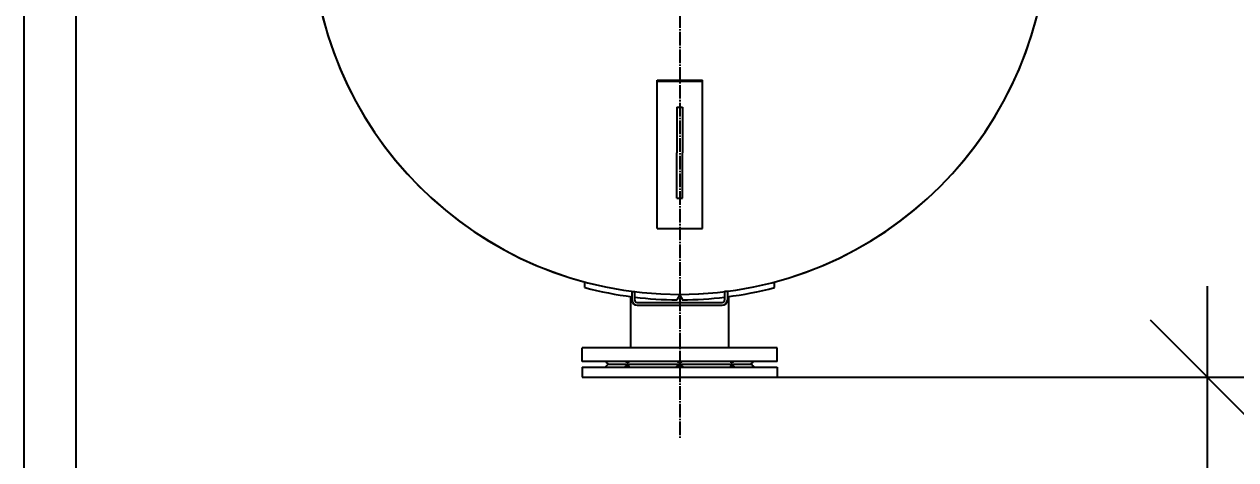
# Model space of a CAD drawing. Header units: millimetres. Extents: x 3795014 to 4300160, y 3869364 to 4016788.
# Drawn here: x 3866203 to 3867538, y 4010129 to 4010608 of the extents above; entities that cross this region are included whole.
import ezdxf

# ---------------------------------------------------------------- set-up
doc = ezdxf.new("R2010")
doc.units = ezdxf.units.MM
doc.linetypes.add('K5LT_AXLED', pattern=[19.5, 15, -1.5, 1.5, -1.5])
doc.linetypes.add('K5LT_BASIC', pattern=[0])
doc.layers.get('Defpoints').update_dxf_attribs({"color": 3})
doc.layers.add('размеры', color=7, linetype='Continuous', lineweight=18)
doc.layers.add('Системный слой', color=7, linetype='Continuous')
doc.styles.add('ВНИПИТЕКСТ', font='isocpeui.ttf')
doc.styles.add('ГОСТ 2.304', font='isocpeur.ttf')
doc.dimstyles.new('СПДС$0', dxfattribs={"dimscale": 100, "dimtxt": 2.5, "dimasz": 2.5, "dimexe": 1.25, "dimexo": 0.004, "dimgap": 1, "dimtad": 1, "dimdec": 0, "dimtxsty": 'ВНИПИТЕКСТ', "dimblk": 'OBLIQUE', "dimcen": 0, "dimdle": 1.25, "dimclrd": 256, "dimclre": 256, "dimclrt": 256, "dimadec": 0, "dimazin": 2, "dimtfac": 1, "dimtdec": 0, "dimtmove": 1, "dimatfit": 3, "dimldrblk": 'NONE', "dimfxl": 1, "dimlwd": -1, "dimlwe": -1, "dimarcsym": 0})

# ---------------------------------------------------------------- blocks, each defined once
blk = doc.blocks.new('_Oblique')
at = {"color": 0, "linetype": 'ByBlock', "lineweight": -2}
blk.add_line((-0.5, -0.5), (0.5, 0.5), dxfattribs=at)
blk = doc.blocks.new('*D151')
at = {"layer": 'Defpoints', "color": 0, "lineweight": 20, "transparency": 16777216}
for p in [(3866939.8, 4010219.6), (3866925.3, 4009128.3), (3867506.7, 4009128.3)]:
    blk.add_point(p, dxfattribs=at)
at = {"layer": 'размеры', "color": 0, "lineweight": -2, "transparency": 16777216}
for p, q in [((3867506.7, 4010319.6), (3867506.7, 4009028.3)), ((3866971.1, 4010219.6), (3867569.2, 4010219.6)), ((3866956.5, 4009128.3), (3867569.2, 4009128.3))]:
    blk.add_line(p, q, dxfattribs=at)
at = {"layer": 'размеры', "color": 0, "lineweight": -2, "transparency": 16777216, "xscale": 125, "yscale": 125, "zscale": 125}
for p, rotation in [((3867506.7, 4010219.6), 90), ((3867506.7, 4009128.3), 270)]:
    blk.add_blockref('_Oblique', p, dxfattribs=dict(at, rotation=rotation))
at = {"layer": 'размеры', "color": 0, "transparency": 16777216, "insert": (3867412.9, 4009674), "char_height": 125, "attachment_point": 5, "rotation": 90, "style": 'ГОСТ 2.304'}
blk.add_mtext('\\A1;1091', dxfattribs=at)

msp = doc.modelspace()

# ---------------------------------------------------------------- linework, layer by layer
at = {"layer": 'Системный слой', "linetype": 'K5LT_AXLED'}
msp.add_line((3866925.3, 4010716.6), (3866925.3, 4010151.6), dxfattribs=at)
msp.add_line((3866925.3, 4010716.6), (3866925.3, 4010151.6), dxfattribs=at)
at = {"layer": 'Системный слой', "linetype": 'K5LT_BASIC'}
for p, q in [((3866202.9, 4008686.5), (3866202.9, 4010661.5)), ((3866259.9, 4010661.5), (3866259.9, 4008686.5)), ((3866900.3, 4010545.2), (3866900.3, 4010546.6)), ((3866900.3, 4010546.6), (3866950.3, 4010546.6)), ((3866900.3, 4010545.2), (3866900.3, 4010546.6)), ((3866900.3, 4010546.6), (3866950.3, 4010546.6)), ((3866950.3, 4010545.2), (3866950.3, 4010546.6)), ((3866950.3, 4010545.2), (3866950.3, 4010546.6)), ((3866900.3, 4010383.1), (3866900.3, 4010545.2)), ((3866900.3, 4010545.2), (3866950.3, 4010545.2)), ((3866900.3, 4010383.1), (3866900.3, 4010545.2)), ((3866900.3, 4010545.2), (3866950.3, 4010545.2)), ((3866950.3, 4010383.1), (3866950.3, 4010545.2)), ((3866950.3, 4010383.1), (3866950.3, 4010545.2)), ((3866922.3, 4010516.6), (3866928.3, 4010516.6)), ((3866922.3, 4010516.6), (3866922.3, 4010466.6)), ((3866922.3, 4010516.6), (3866928.3, 4010516.6)), ((3866922.3, 4010516.6), (3866922.3, 4010466.6)), ((3866928.3, 4010516.6), (3866928.3, 4010466.6)), ((3866928.3, 4010516.6), (3866928.3, 4010466.6)), ((3866922.3, 4010465.6), (3866922.3, 4010466.6)), ((3866922.3, 4010465.6), (3866922.3, 4010466.6)), ((3866928.3, 4010465.6), (3866928.3, 4010466.6)), ((3866928.3, 4010465.6), (3866928.3, 4010466.6)), ((3866922.3, 4010416.6), (3866922.3, 4010465.6)), ((3866922.3, 4010416.6), (3866922.3, 4010465.6)), ((3866928.3, 4010416.6), (3866928.3, 4010465.6)), ((3866928.3, 4010416.6), (3866928.3, 4010465.6)), ((3866922.3, 4010416.6), (3866928.3, 4010416.6)), ((3866922.3, 4010416.6), (3866928.3, 4010416.6)), ((3866900.3, 4010383.1), (3866950.3, 4010383.1)), ((3866900.3, 4010383.1), (3866950.3, 4010383.1)), ((3866820.8, 4010318.1), (3866820.8, 4010324.3)), ((3866820.8, 4010318.1), (3866820.8, 4010324.3)), ((3867029.8, 4010318.1), (3867029.8, 4010324.3)), ((3867029.8, 4010318.1), (3867029.8, 4010324.3)), ((3866871.3, 4010251.6), (3866871.3, 4010308.2)), ((3866871.3, 4010251.6), (3866871.3, 4010308.2)), ((3866872.8, 4010313.6), (3866875.8, 4010313.6)), ((3866872.8, 4010304.3), (3866872.8, 4010313.6)), ((3866872.8, 4010313.6), (3866875.8, 4010313.6)), ((3866872.8, 4010304.3), (3866872.8, 4010313.6)), ((3866875.8, 4010304.3), (3866875.8, 4010313.6)), ((3866875.8, 4010304.3), (3866875.8, 4010313.6)), ((3866922.4, 4010304.6), (3866925.3, 4010309.6)), ((3866922.4, 4010304.6), (3866925.3, 4010309.6)), ((3866925.3, 4010309.6), (3866925.3, 4010310.6)), ((3866925.3, 4010309.6), (3866925.3, 4010310.6)), ((3866925.3, 4010309.6), (3866925.3, 4010310.6)), ((3866925.3, 4010309.6), (3866925.3, 4010310.6)), ((3866925.3, 4010309.6), (3866928.2, 4010304.6)), ((3866925.3, 4010309.6), (3866928.2, 4010304.6)), ((3866977.8, 4010313.6), (3866974.8, 4010313.6)), ((3866974.8, 4010313.6), (3866974.8, 4010304.3)), ((3866977.8, 4010313.6), (3866974.8, 4010313.6)), ((3866974.8, 4010313.6), (3866974.8, 4010304.3)), ((3866977.8, 4010313.6), (3866977.8, 4010304.3)), ((3866977.8, 4010313.6), (3866977.8, 4010304.3)), ((3866979.3, 4010251.6), (3866979.3, 4010308.2)), ((3866979.3, 4010251.6), (3866979.3, 4010308.2)), ((3866878.4, 4010301.6), (3866972.2, 4010301.6)), ((3866878.4, 4010301.6), (3866972.2, 4010301.6)), ((3866878.4, 4010298.6), (3866972.2, 4010298.6)), ((3866878.4, 4010298.6), (3866972.2, 4010298.6)), ((3866817.8, 4010236.6), (3866817.8, 4010251.6)), ((3867032.8, 4010251.6), (3866817.8, 4010251.6)), ((3866817.8, 4010236.6), (3866817.8, 4010251.6)), ((3867032.8, 4010251.6), (3866817.8, 4010251.6)), ((3867032.8, 4010236.6), (3867032.8, 4010251.6)), ((3867032.8, 4010236.6), (3867032.8, 4010251.6)), ((3867032.8, 4010236.6), (3866817.8, 4010236.6)), ((3867032.8, 4010236.6), (3866817.8, 4010236.6)), ((3866817.8, 4010230.6), (3866817.8, 4010219.6)), ((3866817.8, 4010230.6), (3867001.3, 4010230.6)), ((3866817.8, 4010230.6), (3866817.8, 4010219.6)), ((3866817.8, 4010230.6), (3867001.3, 4010230.6)), ((3866846.8, 4010233.6), (3866844.3, 4010236.1)), ((3866846.8, 4010233.6), (3866844.3, 4010236.1)), ((3866846.3, 4010233.6), (3866844.3, 4010231.6)), ((3866846.3, 4010233.6), (3866844.3, 4010231.6)), ((3866846.3, 4010233.6), (3866981.2, 4010233.6)), ((3866846.3, 4010233.6), (3866981.2, 4010233.6)), ((3866981.2, 4010233.6), (3867004.3, 4010233.6)), ((3866981.2, 4010233.6), (3867004.3, 4010233.6)), ((3867001.3, 4010230.6), (3867032.8, 4010230.6)), ((3867001.3, 4010230.6), (3867032.8, 4010230.6)), ((3867003.8, 4010233.6), (3867006.3, 4010236.1)), ((3867003.8, 4010233.6), (3867006.3, 4010236.1)), ((3867004.3, 4010233.6), (3867006.3, 4010231.6)), ((3867004.3, 4010233.6), (3867006.3, 4010231.6)), ((3867032.8, 4010230.6), (3867032.8, 4010219.6)), ((3867032.8, 4010230.6), (3867032.8, 4010219.6)), ((3866817.8, 4010219.6), (3867001.3, 4010219.6)), ((3866817.8, 4010219.6), (3867001.3, 4010219.6)), ((3867001.3, 4010219.6), (3867032.8, 4010219.6)), ((3867001.3, 4010219.6), (3867032.8, 4010219.6))]:
    msp.add_line(p, q, dxfattribs=at)
for centre, radius, start, end in [((3866925.3, 4010716.6), 406, 90.1432, 89.8568), ((3866925.3, 4010716.6), 406, 90.1432, 89.8568), ((3866925.3, 4010716.6), 406, 180, 270), ((3866925.3, 4010716.6), 406, 180, 270), ((3866925.3, 4010716.6), 406, 270, 0), ((3866925.3, 4010716.6), 406, 270, 0), ((3866925.3, 4010716.6), 412, 255.3069, 262.6791), ((3866925.3, 4010716.6), 412, 255.3069, 262.6791), ((3866925.3, 4010716.6), 412, 263.0995, 269.5994), ((3866925.3, 4010716.6), 412, 263.0995, 269.5994), ((3866925.3, 4010716.6), 412, 270.4006, 276.9005), ((3866925.3, 4010716.6), 412, 270.4006, 276.9005), ((3866925.3, 4010716.6), 412, 277.3209, 284.6931), ((3866925.3, 4010716.6), 412, 277.3209, 284.6931), ((3866878.4, 4010304.3), 5.63, 180, 270), ((3866878.4, 4010304.3), 5.63, 180, 270), ((3866878.4, 4010304.3), 2.63, 180, 270), ((3866878.4, 4010304.3), 2.63, 180, 270), ((3866972.2, 4010304.3), 2.63, 270, 0), ((3866972.2, 4010304.3), 5.63, 270, 0), ((3866972.2, 4010304.3), 2.63, 270, 0), ((3866972.2, 4010304.3), 5.63, 270, 0)]:
    msp.add_arc(centre, radius, start, end, dxfattribs=at)
for points, knots in [([(3866843.4, 4010230.6), (3866843.5, 4010230.7), (3866843.6, 4010230.8), (3866843.7, 4010231), (3866843.8, 4010231.1), (3866843.9, 4010231.2), (3866844, 4010231.2), (3866844, 4010231.3), (3866844.1, 4010231.4), (3866844.1, 4010231.4), (3866844.2, 4010231.5), (3866844.2, 4010231.5), (3866844.2, 4010231.5), (3866844.3, 4010231.6), (3866844.3, 4010231.6), (3866844.3, 4010231.6), (3866844.3, 4010231.6), (3866844.3, 4010231.6)], [0, 0, 0, 0, 2.070458, 3.887251, 5.355307, 6.470189, 7.443031, 8.473457, 9.434259, 10.56706, 11.602931, 12.709375, 13.743512, 14.861212, 15.937161, 16.995159, 18, 18, 18, 18]), ([(3866844.3, 4010231.6), (3866844.3, 4010231.6), (3866844.3, 4010231.6), (3866844.3, 4010231.6), (3866844.3, 4010231.6), (3866844.2, 4010231.5), (3866844.2, 4010231.5), (3866844.2, 4010231.4), (3866844.1, 4010231.4), (3866844.1, 4010231.3), (3866844, 4010231.3), (3866843.9, 4010231.2), (3866843.9, 4010231.1), (3866843.8, 4010231.1), (3866843.7, 4010231), (3866843.7, 4010230.9), (3866843.6, 4010230.9), (3866843.6, 4010230.8), (3866843.5, 4010230.7), (3866843.5, 4010230.7), (3866843.4, 4010230.6), (3866843.4, 4010230.6)], [0, 0, 0, 0, 2.181994, 3.424646, 4.637388, 5.887186, 7.140958, 8.438361, 9.666689, 11.064242, 12.384876, 13.755335, 14.928139, 16.018214, 16.966434, 17.820434, 18.665002, 19.500138, 20.312192, 21.14548, 22, 22, 22, 22]), ([(3866843.4, 4010230.6), (3866843.5, 4010230.7), (3866843.6, 4010230.8), (3866843.7, 4010231), (3866843.8, 4010231.1), (3866843.9, 4010231.2), (3866844, 4010231.2), (3866844, 4010231.3), (3866844.1, 4010231.4), (3866844.1, 4010231.4), (3866844.2, 4010231.5), (3866844.2, 4010231.5), (3866844.2, 4010231.5), (3866844.3, 4010231.6), (3866844.3, 4010231.6), (3866844.3, 4010231.6), (3866844.3, 4010231.6), (3866844.3, 4010231.6)], [0, 0, 0, 0, 2.070458, 3.887251, 5.355307, 6.470189, 7.443031, 8.473457, 9.434259, 10.56706, 11.602931, 12.709375, 13.743512, 14.861212, 15.937161, 16.995159, 18, 18, 18, 18]), ([(3866844.3, 4010231.6), (3866844.3, 4010231.6), (3866844.3, 4010231.6), (3866844.3, 4010231.6), (3866844.3, 4010231.6), (3866844.2, 4010231.5), (3866844.2, 4010231.5), (3866844.2, 4010231.4), (3866844.1, 4010231.4), (3866844.1, 4010231.3), (3866844, 4010231.3), (3866843.9, 4010231.2), (3866843.9, 4010231.1), (3866843.8, 4010231.1), (3866843.7, 4010231), (3866843.7, 4010230.9), (3866843.6, 4010230.9), (3866843.6, 4010230.8), (3866843.5, 4010230.7), (3866843.5, 4010230.7), (3866843.4, 4010230.6), (3866843.4, 4010230.6)], [0, 0, 0, 0, 2.181994, 3.424646, 4.637388, 5.887186, 7.140958, 8.438361, 9.666689, 11.064242, 12.384876, 13.755335, 14.928139, 16.018214, 16.966434, 17.820434, 18.665002, 19.500138, 20.312192, 21.14548, 22, 22, 22, 22]), ([(3866844.3, 4010236.1), (3866844.3, 4010236.1), (3866844.3, 4010236.1), (3866844.2, 4010236.2), (3866844.1, 4010236.4), (3866843.9, 4010236.5), (3866843.8, 4010236.6)], [0, 0, 0, 0, 1.674306, 3.446078, 4.794746, 7, 7, 7, 7]), ([(3866844.3, 4010236.1), (3866844.3, 4010236.1), (3866844.3, 4010236.1), (3866844.2, 4010236.2), (3866844.1, 4010236.4), (3866843.9, 4010236.5), (3866843.8, 4010236.6)], [0, 0, 0, 0, 1.674306, 3.446078, 4.794746, 7, 7, 7, 7]), ([(3866870.2, 4010230.6), (3866870.1, 4010230.7), (3866870, 4010230.8), (3866869.9, 4010230.9), (3866869.8, 4010231), (3866869.7, 4010231.1), (3866869.5, 4010231.2), (3866869.4, 4010231.3), (3866869.4, 4010231.3), (3866869.2, 4010231.4), (3866869.1, 4010231.4), (3866868.9, 4010231.5), (3866868.7, 4010231.5), (3866868.6, 4010231.6), (3866868.5, 4010231.6), (3866868.3, 4010231.6), (3866868.1, 4010231.6), (3866868, 4010231.6), (3866867.8, 4010231.6), (3866867.6, 4010231.6), (3866867.5, 4010231.6), (3866867.2, 4010231.5), (3866867, 4010231.5), (3866866.8, 4010231.5), (3866866.7, 4010231.4), (3866866.5, 4010231.4), (3866866.3, 4010231.3), (3866866.1, 4010231.2), (3866865.9, 4010231.2), (3866865.7, 4010231.1), (3866865.5, 4010231), (3866865.4, 4010231), (3866865.2, 4010230.9), (3866865.1, 4010230.8), (3866865, 4010230.8), (3866864.8, 4010230.7), (3866864.7, 4010230.6), (3866864.6, 4010230.6), (3866864.6, 4010230.6)], [0, 0, 0, 0, 2.098266, 3.933787, 5.40939, 6.508009, 7.584179, 8.569468, 9.488069, 10.248193, 12.375705, 13.494139, 14.411445, 15.450371, 16.557566, 17.661301, 18.861363, 19.93129, 20.901493, 21.88384, 23.067005, 24.360459, 25.578174, 26.691721, 27.752769, 28.874556, 29.953197, 31.064416, 31.988426, 33.037857, 34.009517, 34.874159, 35.49531, 36.297489, 37.070225, 37.92784, 38.491193, 39, 39, 39, 39]), ([(3866870.2, 4010230.6), (3866870.1, 4010230.7), (3866870, 4010230.8), (3866869.9, 4010230.9), (3866869.8, 4010231), (3866869.7, 4010231.1), (3866869.5, 4010231.2), (3866869.4, 4010231.3), (3866869.4, 4010231.3), (3866869.2, 4010231.4), (3866869.1, 4010231.4), (3866868.9, 4010231.5), (3866868.7, 4010231.5), (3866868.6, 4010231.6), (3866868.5, 4010231.6), (3866868.3, 4010231.6), (3866868.1, 4010231.6), (3866868, 4010231.6), (3866867.8, 4010231.6), (3866867.6, 4010231.6), (3866867.5, 4010231.6), (3866867.2, 4010231.5), (3866867, 4010231.5), (3866866.8, 4010231.5), (3866866.7, 4010231.4), (3866866.5, 4010231.4), (3866866.3, 4010231.3), (3866866.1, 4010231.2), (3866865.9, 4010231.2), (3866865.7, 4010231.1), (3866865.5, 4010231), (3866865.4, 4010231), (3866865.2, 4010230.9), (3866865.1, 4010230.8), (3866865, 4010230.8), (3866864.8, 4010230.7), (3866864.7, 4010230.6), (3866864.6, 4010230.6), (3866864.6, 4010230.6)], [0, 0, 0, 0, 2.098266, 3.933787, 5.40939, 6.508009, 7.584179, 8.569468, 9.488069, 10.248193, 12.375705, 13.494139, 14.411445, 15.450371, 16.557566, 17.661301, 18.861363, 19.93129, 20.901493, 21.88384, 23.067005, 24.360459, 25.578174, 26.691721, 27.752769, 28.874556, 29.953197, 31.064416, 31.988426, 33.037857, 34.009517, 34.874159, 35.49531, 36.297489, 37.070225, 37.92784, 38.491193, 39, 39, 39, 39]), ([(3866865.7, 4010236.6), (3866865.8, 4010236.6), (3866865.9, 4010236.5), (3866866.1, 4010236.4), (3866866.3, 4010236.4), (3866866.5, 4010236.3), (3866866.6, 4010236.3), (3866866.8, 4010236.3), (3866866.9, 4010236.2), (3866867.1, 4010236.2), (3866867.3, 4010236.2), (3866867.5, 4010236.1), (3866867.6, 4010236.1), (3866867.8, 4010236.1), (3866868, 4010236.1), (3866868.2, 4010236.1), (3866868.4, 4010236.1), (3866868.5, 4010236.1), (3866868.7, 4010236.2), (3866868.8, 4010236.2), (3866868.9, 4010236.2), (3866869.1, 4010236.3), (3866869.3, 4010236.3), (3866869.4, 4010236.4), (3866869.6, 4010236.5), (3866869.7, 4010236.6), (3866869.7, 4010236.6)], [0, 0, 0, 0, 1.271072, 2.389063, 3.353973, 4.165781, 4.977569, 5.858401, 6.789532, 7.71127, 8.790364, 9.903001, 11.108874, 12.238353, 13.474154, 14.779943, 15.980113, 17.034525, 17.95163, 18.942103, 20.145634, 21.381738, 22.689199, 24.187931, 25.671544, 27, 27, 27, 27]), ([(3866865.7, 4010236.6), (3866865.8, 4010236.6), (3866865.9, 4010236.5), (3866866.1, 4010236.4), (3866866.3, 4010236.4), (3866866.5, 4010236.3), (3866866.6, 4010236.3), (3866866.8, 4010236.3), (3866866.9, 4010236.2), (3866867.1, 4010236.2), (3866867.3, 4010236.2), (3866867.5, 4010236.1), (3866867.6, 4010236.1), (3866867.8, 4010236.1), (3866868, 4010236.1), (3866868.2, 4010236.1), (3866868.4, 4010236.1), (3866868.5, 4010236.1), (3866868.7, 4010236.2), (3866868.8, 4010236.2), (3866868.9, 4010236.2), (3866869.1, 4010236.3), (3866869.3, 4010236.3), (3866869.4, 4010236.4), (3866869.6, 4010236.5), (3866869.7, 4010236.6), (3866869.7, 4010236.6)], [0, 0, 0, 0, 1.271072, 2.389063, 3.353973, 4.165781, 4.977569, 5.858401, 6.789532, 7.71127, 8.790364, 9.903001, 11.108874, 12.238353, 13.474154, 14.779943, 15.980113, 17.034525, 17.95163, 18.942103, 20.145634, 21.381738, 22.689199, 24.187931, 25.671544, 27, 27, 27, 27]), ([(3866929.2, 4010230.6), (3866929.1, 4010230.7), (3866928.8, 4010230.8), (3866928.5, 4010231), (3866928.2, 4010231.1), (3866927.9, 4010231.2), (3866927.7, 4010231.2), (3866927.5, 4010231.3), (3866927.3, 4010231.4), (3866927, 4010231.4), (3866926.8, 4010231.5), (3866926.5, 4010231.5), (3866926.3, 4010231.5), (3866926, 4010231.6), (3866925.8, 4010231.6), (3866925.5, 4010231.6), (3866925.3, 4010231.6), (3866925.1, 4010231.6), (3866924.9, 4010231.6), (3866924.6, 4010231.6), (3866924.4, 4010231.6), (3866924.2, 4010231.5), (3866923.9, 4010231.5), (3866923.7, 4010231.4), (3866923.5, 4010231.4), (3866923.2, 4010231.3), (3866923, 4010231.3), (3866922.7, 4010231.2), (3866922.5, 4010231.1), (3866922.4, 4010231.1), (3866922.2, 4010231), (3866922, 4010230.9), (3866921.9, 4010230.9), (3866921.8, 4010230.8), (3866921.6, 4010230.7), (3866921.5, 4010230.7), (3866921.4, 4010230.6), (3866921.4, 4010230.6)], [0, 0, 0, 0, 2.188392, 4.108668, 5.660344, 6.83873, 7.866985, 8.956105, 9.971634, 11.168959, 12.263833, 13.4333, 14.526342, 15.707705, 16.84494, 17.963202, 18.949214, 19.965032, 20.907221, 21.978992, 23.024967, 24.102902, 25.184265, 26.303258, 27.362675, 28.568047, 29.707077, 30.889081, 31.900609, 32.840785, 33.658613, 34.395177, 35.123606, 35.843901, 36.544287, 37.262987, 38, 38, 38, 38]), ([(3866929.2, 4010230.6), (3866929.1, 4010230.7), (3866928.8, 4010230.8), (3866928.5, 4010231), (3866928.2, 4010231.1), (3866927.9, 4010231.2), (3866927.7, 4010231.2), (3866927.5, 4010231.3), (3866927.3, 4010231.4), (3866927, 4010231.4), (3866926.8, 4010231.5), (3866926.5, 4010231.5), (3866926.3, 4010231.5), (3866926, 4010231.6), (3866925.8, 4010231.6), (3866925.5, 4010231.6), (3866925.3, 4010231.6), (3866925.1, 4010231.6), (3866924.9, 4010231.6), (3866924.6, 4010231.6), (3866924.4, 4010231.6), (3866924.2, 4010231.5), (3866923.9, 4010231.5), (3866923.7, 4010231.4), (3866923.5, 4010231.4), (3866923.2, 4010231.3), (3866923, 4010231.3), (3866922.7, 4010231.2), (3866922.5, 4010231.1), (3866922.4, 4010231.1), (3866922.2, 4010231), (3866922, 4010230.9), (3866921.9, 4010230.9), (3866921.8, 4010230.8), (3866921.6, 4010230.7), (3866921.5, 4010230.7), (3866921.4, 4010230.6), (3866921.4, 4010230.6)], [0, 0, 0, 0, 2.188392, 4.108668, 5.660344, 6.83873, 7.866985, 8.956105, 9.971634, 11.168959, 12.263833, 13.4333, 14.526342, 15.707705, 16.84494, 17.963202, 18.949214, 19.965032, 20.907221, 21.978992, 23.024967, 24.102902, 25.184265, 26.303258, 27.362675, 28.568047, 29.707077, 30.889081, 31.900609, 32.840785, 33.658613, 34.395177, 35.123606, 35.843901, 36.544287, 37.262987, 38, 38, 38, 38]), ([(3866922.5, 4010236.6), (3866922.6, 4010236.6), (3866922.7, 4010236.5), (3866922.9, 4010236.4), (3866923.1, 4010236.4), (3866923.3, 4010236.3), (3866923.5, 4010236.3), (3866923.7, 4010236.3), (3866923.9, 4010236.2), (3866924.1, 4010236.2), (3866924.3, 4010236.2), (3866924.5, 4010236.1), (3866924.8, 4010236.1), (3866925, 4010236.1), (3866925.3, 4010236.1), (3866925.6, 4010236.1), (3866925.8, 4010236.1), (3866926, 4010236.1), (3866926.3, 4010236.2), (3866926.5, 4010236.2), (3866926.7, 4010236.2), (3866927, 4010236.3), (3866927.3, 4010236.3), (3866927.6, 4010236.4), (3866927.8, 4010236.5), (3866928, 4010236.6), (3866928.1, 4010236.6)], [0, 0, 0, 0, 1.271072, 2.389063, 3.353973, 4.165781, 4.977569, 5.858401, 6.789532, 7.71127, 8.790364, 9.903001, 11.108874, 12.238353, 13.474154, 14.779943, 15.980113, 17.034525, 17.95163, 18.942103, 20.145634, 21.381738, 22.689199, 24.187931, 25.671544, 27, 27, 27, 27]), ([(3866922.5, 4010236.6), (3866922.6, 4010236.6), (3866922.7, 4010236.5), (3866922.9, 4010236.4), (3866923.1, 4010236.4), (3866923.3, 4010236.3), (3866923.5, 4010236.3), (3866923.7, 4010236.3), (3866923.9, 4010236.2), (3866924.1, 4010236.2), (3866924.3, 4010236.2), (3866924.5, 4010236.1), (3866924.8, 4010236.1), (3866925, 4010236.1), (3866925.3, 4010236.1), (3866925.6, 4010236.1), (3866925.8, 4010236.1), (3866926, 4010236.1), (3866926.3, 4010236.2), (3866926.5, 4010236.2), (3866926.7, 4010236.2), (3866927, 4010236.3), (3866927.3, 4010236.3), (3866927.6, 4010236.4), (3866927.8, 4010236.5), (3866928, 4010236.6), (3866928.1, 4010236.6)], [0, 0, 0, 0, 1.271072, 2.389063, 3.353973, 4.165781, 4.977569, 5.858401, 6.789532, 7.71127, 8.790364, 9.903001, 11.108874, 12.238353, 13.474154, 14.779943, 15.980113, 17.034525, 17.95163, 18.942103, 20.145634, 21.381738, 22.689199, 24.187931, 25.671544, 27, 27, 27, 27]), ([(3866982.6, 4010231.6), (3866982.3, 4010231.6), (3866982, 4010231.6), (3866981.6, 4010231.5), (3866981.3, 4010231.3), (3866981, 4010231.1), (3866980.7, 4010230.9), (3866980.5, 4010230.7), (3866980.4, 4010230.6)], [0, 0, 0, 0, 2.000482, 3.052904, 4.451253, 6.047996, 7.337485, 9, 9, 9, 9]), ([(3866982.6, 4010231.6), (3866982.3, 4010231.6), (3866982, 4010231.6), (3866981.6, 4010231.5), (3866981.3, 4010231.3), (3866981, 4010231.1), (3866980.7, 4010230.9), (3866980.5, 4010230.7), (3866980.4, 4010230.6)], [0, 0, 0, 0, 2.000482, 3.052904, 4.451253, 6.047996, 7.337485, 9, 9, 9, 9]), ([(3866980.9, 4010236.6), (3866980.9, 4010236.6), (3866981, 4010236.5), (3866981.1, 4010236.4), (3866981.2, 4010236.4), (3866981.3, 4010236.3), (3866981.4, 4010236.3), (3866981.5, 4010236.3), (3866981.6, 4010236.2), (3866981.8, 4010236.2), (3866981.9, 4010236.2), (3866982.1, 4010236.1), (3866982.2, 4010236.1), (3866982.4, 4010236.1), (3866982.6, 4010236.1), (3866982.8, 4010236.1), (3866983, 4010236.1), (3866983.1, 4010236.1), (3866983.3, 4010236.2), (3866983.5, 4010236.2), (3866983.7, 4010236.2), (3866983.9, 4010236.3), (3866984.1, 4010236.3), (3866984.4, 4010236.4), (3866984.6, 4010236.5), (3866984.8, 4010236.6), (3866984.9, 4010236.6)], [0, 0, 0, 0, 1.271072, 2.389063, 3.353973, 4.165781, 4.977569, 5.858401, 6.789532, 7.71127, 8.790364, 9.903001, 11.108874, 12.238353, 13.474154, 14.779943, 15.980113, 17.034525, 17.95163, 18.942103, 20.145634, 21.381738, 22.689199, 24.187931, 25.671544, 27, 27, 27, 27]), ([(3866980.9, 4010236.6), (3866980.9, 4010236.6), (3866981, 4010236.5), (3866981.1, 4010236.4), (3866981.2, 4010236.4), (3866981.3, 4010236.3), (3866981.4, 4010236.3), (3866981.5, 4010236.3), (3866981.6, 4010236.2), (3866981.8, 4010236.2), (3866981.9, 4010236.2), (3866982.1, 4010236.1), (3866982.2, 4010236.1), (3866982.4, 4010236.1), (3866982.6, 4010236.1), (3866982.8, 4010236.1), (3866983, 4010236.1), (3866983.1, 4010236.1), (3866983.3, 4010236.2), (3866983.5, 4010236.2), (3866983.7, 4010236.2), (3866983.9, 4010236.3), (3866984.1, 4010236.3), (3866984.4, 4010236.4), (3866984.6, 4010236.5), (3866984.8, 4010236.6), (3866984.9, 4010236.6)], [0, 0, 0, 0, 1.271072, 2.389063, 3.353973, 4.165781, 4.977569, 5.858401, 6.789532, 7.71127, 8.790364, 9.903001, 11.108874, 12.238353, 13.474154, 14.779943, 15.980113, 17.034525, 17.95163, 18.942103, 20.145634, 21.381738, 22.689199, 24.187931, 25.671544, 27, 27, 27, 27]), ([(3866986, 4010230.6), (3866985.9, 4010230.6), (3866985.8, 4010230.7), (3866985.7, 4010230.7), (3866985.5, 4010230.8), (3866985.4, 4010230.9), (3866985.3, 4010230.9), (3866985.2, 4010231), (3866985.1, 4010231), (3866985, 4010231.1), (3866984.9, 4010231.1), (3866984.8, 4010231.1), (3866984.6, 4010231.2), (3866984.5, 4010231.2), (3866984.4, 4010231.3), (3866984.2, 4010231.3), (3866984, 4010231.4), (3866983.9, 4010231.4), (3866983.6, 4010231.5), (3866983.5, 4010231.5), (3866983.3, 4010231.5), (3866983.1, 4010231.6), (3866982.9, 4010231.6), (3866982.8, 4010231.6), (3866982.7, 4010231.6), (3866982.6, 4010231.6), (3866982.6, 4010231.6)], [0, 0, 0, 0, 1.365876, 2.55269, 3.560443, 4.329031, 5.14469, 6.028471, 6.959204, 7.829715, 8.567265, 9.269195, 10.07572, 11.145967, 12.308658, 13.467293, 14.630972, 16.237244, 17.886765, 19.525086, 20.994087, 22.572541, 23.921969, 25.034059, 25.967939, 27, 27, 27, 27]), ([(3866986, 4010230.6), (3866985.9, 4010230.6), (3866985.8, 4010230.7), (3866985.7, 4010230.7), (3866985.5, 4010230.8), (3866985.4, 4010230.9), (3866985.3, 4010230.9), (3866985.2, 4010231), (3866985.1, 4010231), (3866985, 4010231.1), (3866984.9, 4010231.1), (3866984.8, 4010231.1), (3866984.6, 4010231.2), (3866984.5, 4010231.2), (3866984.4, 4010231.3), (3866984.2, 4010231.3), (3866984, 4010231.4), (3866983.9, 4010231.4), (3866983.6, 4010231.5), (3866983.5, 4010231.5), (3866983.3, 4010231.5), (3866983.1, 4010231.6), (3866982.9, 4010231.6), (3866982.8, 4010231.6), (3866982.7, 4010231.6), (3866982.6, 4010231.6), (3866982.6, 4010231.6)], [0, 0, 0, 0, 1.365876, 2.55269, 3.560443, 4.329031, 5.14469, 6.028471, 6.959204, 7.829715, 8.567265, 9.269195, 10.07572, 11.145967, 12.308658, 13.467293, 14.630972, 16.237244, 17.886765, 19.525086, 20.994087, 22.572541, 23.921969, 25.034059, 25.967939, 27, 27, 27, 27]), ([(3867006.7, 4010236.6), (3867006.7, 4010236.5), (3867006.6, 4010236.4), (3867006.4, 4010236.2), (3867006.3, 4010236.1), (3867006.3, 4010236.1), (3867006.3, 4010236.1), (3867006.3, 4010236.1)], [0, 0, 0, 0, 1.88131, 3.618802, 5.451667, 7.618352, 8, 8, 8, 8]), ([(3867006.7, 4010236.6), (3867006.7, 4010236.5), (3867006.6, 4010236.4), (3867006.4, 4010236.2), (3867006.3, 4010236.1), (3867006.3, 4010236.1), (3867006.3, 4010236.1), (3867006.3, 4010236.1)], [0, 0, 0, 0, 1.88131, 3.618802, 5.451667, 7.618352, 8, 8, 8, 8]), ([(3867007.2, 4010230.6), (3867007.1, 4010230.7), (3867007, 4010230.8), (3867006.9, 4010231), (3867006.8, 4010231.1), (3867006.7, 4010231.2), (3867006.6, 4010231.2), (3867006.6, 4010231.3), (3867006.5, 4010231.4), (3867006.5, 4010231.4), (3867006.4, 4010231.5), (3867006.4, 4010231.5), (3867006.4, 4010231.5), (3867006.3, 4010231.6), (3867006.3, 4010231.6), (3867006.3, 4010231.6), (3867006.3, 4010231.6), (3867006.3, 4010231.6)], [0, 0, 0, 0, 2.070458, 3.887251, 5.355307, 6.470189, 7.443031, 8.473457, 9.434259, 10.56706, 11.602931, 12.709375, 13.743512, 14.861212, 15.937161, 16.995159, 18, 18, 18, 18]), ([(3867006.3, 4010231.6), (3867006.3, 4010231.6), (3867006.3, 4010231.6), (3867006.3, 4010231.6), (3867006.3, 4010231.6), (3867006.4, 4010231.5), (3867006.4, 4010231.5), (3867006.4, 4010231.4), (3867006.5, 4010231.4), (3867006.5, 4010231.3), (3867006.6, 4010231.3), (3867006.7, 4010231.2), (3867006.7, 4010231.1), (3867006.8, 4010231.1), (3867006.9, 4010231), (3867006.9, 4010230.9), (3867007, 4010230.9), (3867007, 4010230.8), (3867007.1, 4010230.7), (3867007.1, 4010230.7), (3867007.2, 4010230.6), (3867007.2, 4010230.6)], [0, 0, 0, 0, 2.181994, 3.424646, 4.637388, 5.887186, 7.140958, 8.438361, 9.666689, 11.064242, 12.384876, 13.755335, 14.928139, 16.018214, 16.966434, 17.820434, 18.665002, 19.500138, 20.312192, 21.14548, 22, 22, 22, 22]), ([(3867007.2, 4010230.6), (3867007.1, 4010230.7), (3867007, 4010230.8), (3867006.9, 4010231), (3867006.8, 4010231.1), (3867006.7, 4010231.2), (3867006.6, 4010231.2), (3867006.6, 4010231.3), (3867006.5, 4010231.4), (3867006.5, 4010231.4), (3867006.4, 4010231.5), (3867006.4, 4010231.5), (3867006.4, 4010231.5), (3867006.3, 4010231.6), (3867006.3, 4010231.6), (3867006.3, 4010231.6), (3867006.3, 4010231.6), (3867006.3, 4010231.6)], [0, 0, 0, 0, 2.070458, 3.887251, 5.355307, 6.470189, 7.443031, 8.473457, 9.434259, 10.56706, 11.602931, 12.709375, 13.743512, 14.861212, 15.937161, 16.995159, 18, 18, 18, 18]), ([(3867006.3, 4010231.6), (3867006.3, 4010231.6), (3867006.3, 4010231.6), (3867006.3, 4010231.6), (3867006.3, 4010231.6), (3867006.4, 4010231.5), (3867006.4, 4010231.5), (3867006.4, 4010231.4), (3867006.5, 4010231.4), (3867006.5, 4010231.3), (3867006.6, 4010231.3), (3867006.7, 4010231.2), (3867006.7, 4010231.1), (3867006.8, 4010231.1), (3867006.9, 4010231), (3867006.9, 4010230.9), (3867007, 4010230.9), (3867007, 4010230.8), (3867007.1, 4010230.7), (3867007.1, 4010230.7), (3867007.2, 4010230.6), (3867007.2, 4010230.6)], [0, 0, 0, 0, 2.181994, 3.424646, 4.637388, 5.887186, 7.140958, 8.438361, 9.666689, 11.064242, 12.384876, 13.755335, 14.928139, 16.018214, 16.966434, 17.820434, 18.665002, 19.500138, 20.312192, 21.14548, 22, 22, 22, 22])]:
    msp.add_open_spline(points, degree=3, knots=knots, dxfattribs=at)

# ---------------------------------------------------------------- dimensions: what is measured, and where the dimension line sits
at = {"layer": 'размеры'}
dim = msp.add_linear_dim(base=(3867506.7, 4009128.3), p1=(3866939.8, 4010219.6), p2=(3866925.3, 4009128.3), angle=90, dimstyle='СПДС$0', override={"dimscale": 50, "dimexo": 0.625, "dimgap": 0.625, "dimrnd": 0.001, "dimtxsty": 'ГОСТ 2.304', "dimcen": 2.5, "dimdle": 2, "dimclrd": 0, "dimclre": 0, "dimclrt": 0, "dimtfac": 0.75, "dimtolj": 1, "dimlwd": -2, "dimlwe": -2, "dimarcsym": 1}, dxfattribs=at)
dim.commit()
dim.dimension.update_dxf_attribs({"geometry": '*D151', "text_midpoint": (3867506.7, 4009674), "dimtype": 160})

doc.saveas('drawing.dxf')
